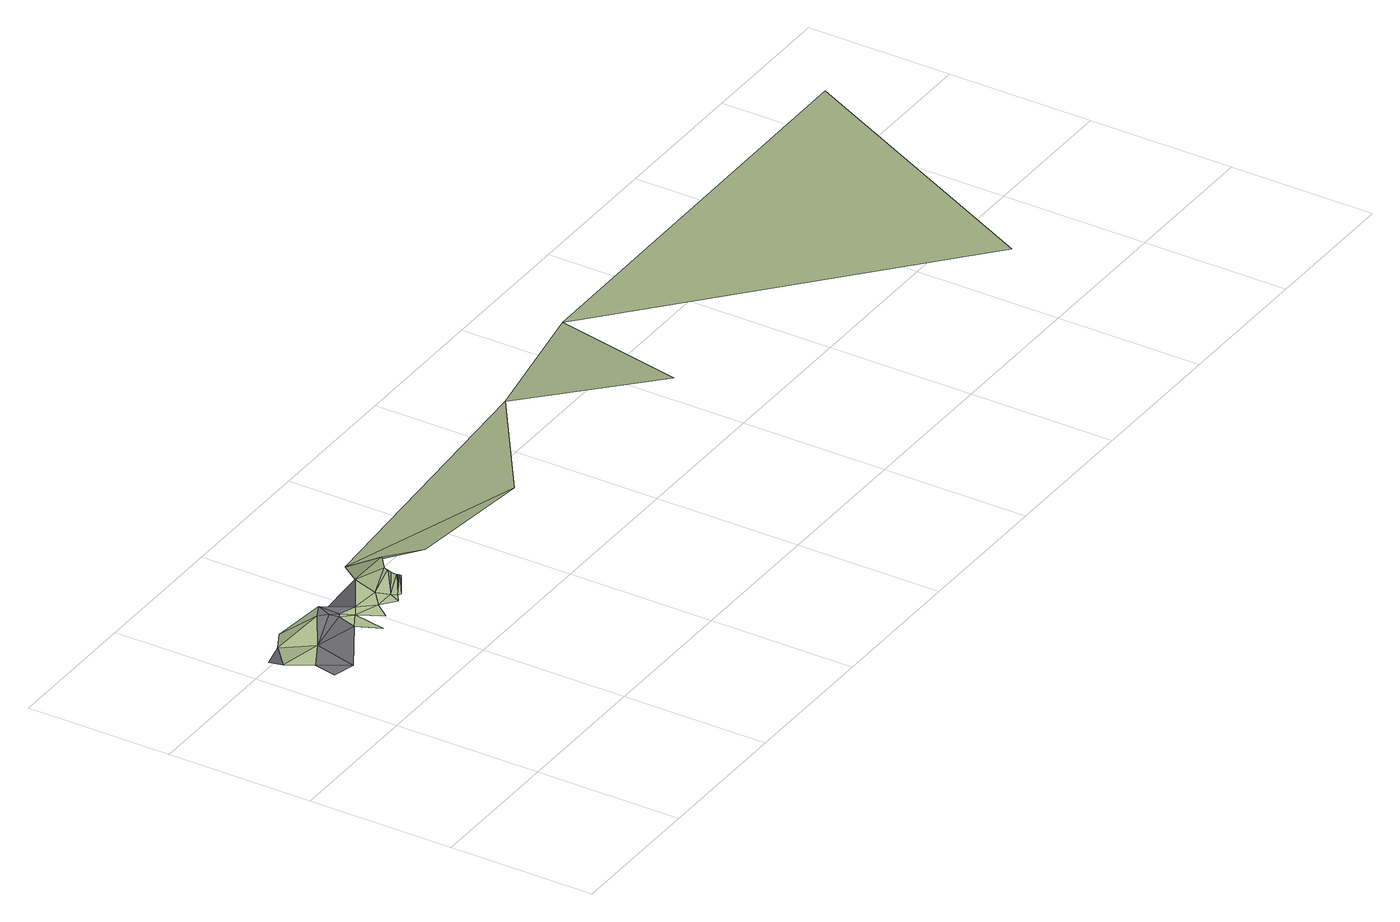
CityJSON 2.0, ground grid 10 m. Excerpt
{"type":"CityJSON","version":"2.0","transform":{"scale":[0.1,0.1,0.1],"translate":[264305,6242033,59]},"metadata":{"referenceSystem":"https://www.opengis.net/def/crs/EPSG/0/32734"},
"CityObjects":{
"road1":{"type":"Road","attributes":{"highway":"tertiary","name":"Upper Roodebloem Road","surface":"asphalt","lanes":1,"width":2.2,"oneway":"yes"},"geometry":[{"type":"MultiSurface","lod":"1","boundaries":[[[0,1,2]],[[3,4,5]],[[2,6,0]],[[7,6,2]],[[8,6,7]],[[6,9,10]],[[6,8,9]],[[11,9,8]],[[9,12,10]],[[12,9,11]],[[13,12,11]],[[14,12,13]],[[14,13,15]]]}]},
"terrain1":{"type":"TINRelief","geometry":[{"type":"CompositeSurface","lod":"1","boundaries":[[[6,3,0]],[[3,6,4]],[[10,4,6]],[[10,16,4]],[[17,18,7]],[[18,8,7]],[[18,11,8]],[[16,10,12]],[[13,11,18]],[[19,18,20]],[[18,19,13]],[[21,13,19]],[[22,23,19]],[[23,21,19]],[[21,15,13]],[[23,22,24]],[[24,25,23]],[[21,23,26]],[[27,28,24]],[[24,28,29]],[[25,24,29]],[[30,28,27]],[[23,25,31]],[[26,23,31]],[[21,26,32]],[[15,21,32]],[[32,33,15]],[[33,34,15]],[[34,33,35]],[[34,35,36]],[[37,34,36]],[[38,39,37]],[[40,39,41]]]}]}
},
"vertices":[
[11,164,21],[8,149,21],[23,145,21],[1,181,21],[24,199,15],[7,195,15],[31,175,21],[42,156,35],[46,169,35],[45,176,35],[40,181,35],[49,171,35],[50,186,35],[61,167,35],[69,198,13],[87,183,35],
[37,206,15],[53,142,32],[53,162,35],[70,156,35],[62,146,35],[81,165,35],[80,148,35],[84,156,35],[86,152,35],[88,154,48],[89,161,48],[88,151,35],[88,152,48],[88,153,48],[88,151,48],[88,158,48],[90,164,48],[100,172,48],[123,212,15],[121,154,48],[165,118,80],[249,176,77],[313,96,86],[390,222,42],[745,254,5],[560,8,74]
]}
